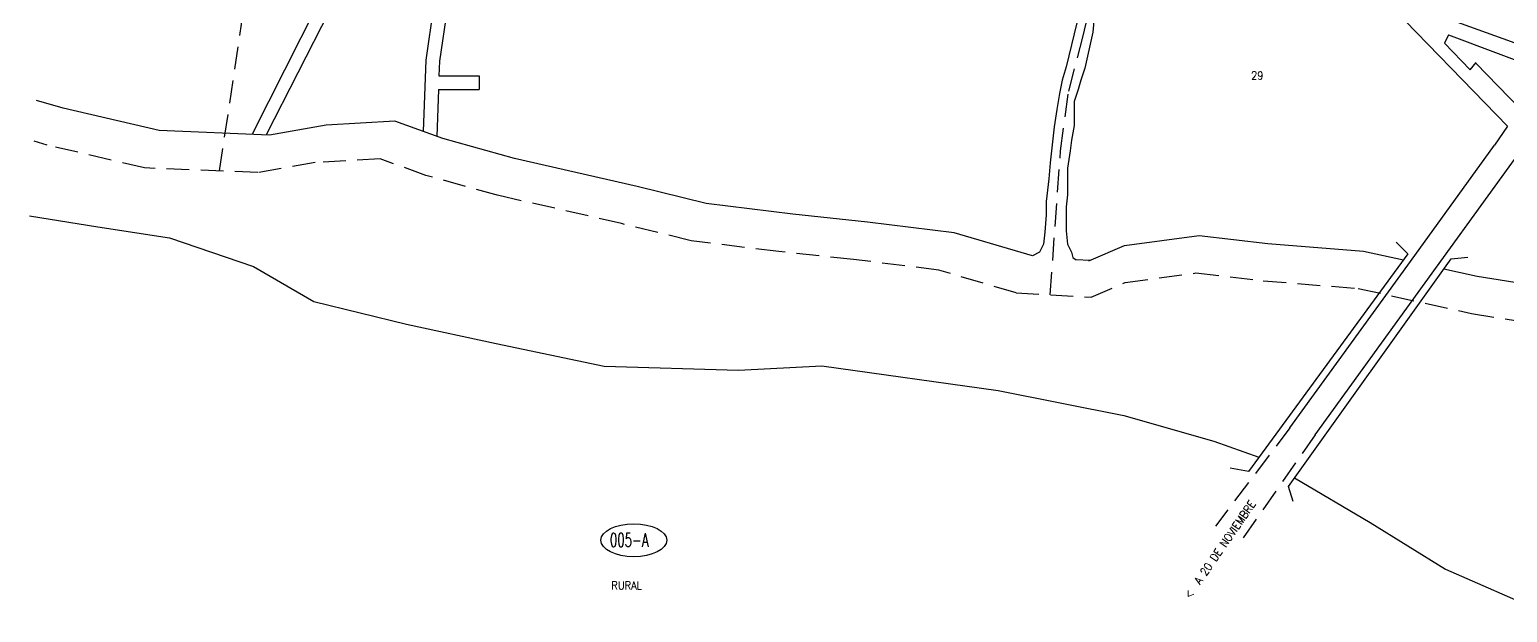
# Model space of a CAD drawing. Extents: x 518814 to 522207, y 1829203 to 1831578.
# Drawn here: x 518814 to 520107, y 1829441 to 1829952 of the extents above; entities that cross this region are included whole.
import ezdxf

# ---------------------------------------------------------------- set-up
doc = ezdxf.new("R2010")
doc.units = 0
doc.header["$LTSCALE"] = 80
doc.header["$MEASUREMENT"] = 0
doc.linetypes.add('HIDDEN', pattern=[0.375, 0.25, -0.125])
doc.layers.get('0').update_dxf_attribs({"linetype": 'CONTINUOUS'})
for name, color, linetype in [('4', 9, 'CONTINUOUS'), ('6', 10, 'HIDDEN'), ('9', 5, 'CONTINUOUS'), ('C', 1, 'CONTINUOUS'), ('D', 6, 'CONTINUOUS'), ('F', 15, 'CONTINUOUS')]:
    doc.layers.add(name, color=color, linetype=linetype)
doc.styles.add('ROMANS', font='romans', dxfattribs={"height": 7})

# ---------------------------------------------------------------- blocks, each defined once
blk = doc.blocks.new('ELL')
blk.add_circle((0, 0), 1)

msp = doc.modelspace()

# ---------------------------------------------------------------- linework, layer by layer
at = {"layer": '4', "color": 9, "linetype": 'HIDDEN'}
msp.add_line((518979.943278, 1829827.865077), (519097.21257, 1830608.378016), dxfattribs=at)
at = {"layer": '4', "linetype": 'HIDDEN'}
msp.add_line((519676.937525, 1829721.159791), (519742.656468, 1829717.430822), dxfattribs=at)
for points in [[(519706.780411, 1829719.466471), (519715.815812, 1829845.476983), (519722.920171, 1829897.795233), (519735.318151, 1829944.965266), (519750.108485, 1830007.834409), (519759.859655, 1830057.57855), (519790.38545, 1830115.44488), (519836.973866, 1830144.814257), (519886.427199, 1830155.946767), (519923.08269, 1830148.624302), (519970.725287, 1830102.290343), (520002.92323, 1830040.075519), (520003.257153, 1830039.536148)], [(519676.937525, 1829721.159791), (519609.298326, 1829741.123107), (519534.532479, 1829750.376738), (519469.16193, 1829757.299342), (519392.504014, 1829766.787151), (519331.649293, 1829781.760492), (519224.089555, 1829806.413058), (519160.492541, 1829824.005139), (519120.385878, 1829838.411417), (519063.50254, 1829835.144142), (519013.432714, 1829826.522193), (518914.357269, 1829830.494992), (518829.12519, 1829850.546337), (518817.685698, 1829853.839656)], [(519742.656468, 1829717.430822), (519772.274491, 1829730.258529), (519834.289775, 1829738.577837), (519893.162819, 1829731.730996), (519976.190094, 1829725.111999), (520075.266623, 1829703.098762), (520166.273578, 1829688.79899), (520264.185934, 1829656.818454), (520340.613281, 1829618.626415), (520436.436348, 1829590.799894), (520494.474509, 1829578.254976)]]:
    msp.add_lwpolyline(points, dxfattribs=at)
at = {"layer": '6', "linetype": 'CONTINUOUS'}
for p, q in [((519916.392039, 1829602.948909), (520021.898209, 1829748.638651)), ((519938.57259, 1829596.90639), (520044.675277, 1829743.577947))]:
    msp.add_line(p, q, dxfattribs=at)
at = {"layer": '6', "color": 10}
for p, q in [((519916.392039, 1829602.948909), (519851.46099, 1829517.058622)), ((519938.57259, 1829596.90639), (519870.195569, 1829499.156668))]:
    msp.add_line(p, q, dxfattribs=at)
at = {"layer": '9', "linetype": 'CONTINUOUS'}
for points in [[(519744.363041, 1830018.63619), (519742.903367, 1830013.524324), (519738.240071, 1829998.359696), (519737.074247, 1829993.693657), (519732.410951, 1829973.86299), (519730.079304, 1829957.531852), (519720.752712, 1829919.037027), (519717.25524, 1829907.371929), (519714.923592, 1829895.706831), (519712.591944, 1829881.708713), (519710.260296, 1829866.544085), (519706.762824, 1829835.048319), (519705.597, 1829821.050201), (519703.265352, 1829801.219534), (519703.265352, 1829789.554435), (519702.099529, 1829774.389807), (519700.933705, 1829763.891219), (519697.436233, 1829756.89216), (519691.404963, 1829753.443693)], [(519745.235015, 1829962.197891), (519744.069191, 1829949.366283), (519737.074247, 1829917.870518), (519733.576775, 1829907.371929), (519731.245127, 1829899.20636), (519727.747656, 1829888.707772), (519727.747656, 1829879.375693), (519727.747656, 1829873.543144), (519727.747656, 1829867.710594), (519725.416008, 1829854.878986), (519724.250184, 1829845.546908), (519721.918536, 1829830.38228), (519721.918536, 1829816.384162), (519721.918536, 1829807.052083), (519720.752712, 1829796.553494), (519720.752712, 1829775.556317), (519721.918536, 1829763.891219), (519725.416008, 1829756.89216), (519726.581832, 1829752.22612), (519729.327947, 1829750.067189)]]:
    msp.add_lwpolyline(points, dxfattribs=at)
at = {"layer": '9'}
for points in [[(519691.404963, 1829753.443693), (519622.820736, 1829773.685928), (519546.971995, 1829783.073587), (519481.601446, 1829789.996191), (519405.752705, 1829799.38385), (519345.494022, 1829814.210535), (519238.101657, 1829838.82474), (519175.196163, 1829856.225534), (519133.210699, 1829871.306676), (519073.206473, 1829867.860142), (519023.716789, 1829859.338093), (518927.057072, 1829863.214024), (518843.231548, 1829882.934469), (518819.877196, 1829889.657961)], [(518813.701483, 1829788.7208), (518873.400648, 1829778.915936), (518936.197089, 1829769.346522), (519009.653476, 1829744.259752), (519062.298886, 1829713.661255), (519143.51395, 1829693.904459), (519222.082203, 1829676.721771), (519316.349567, 1829657.14673), (519433.892963, 1829653.561608), (519506.949488, 1829657.189897), (519661.293779, 1829635.84047), (519771.260253, 1829613.873076), (519849.901208, 1829591.469469), (519889.39126, 1829577.284676)], [(519740.65494, 1829749.217127), (519771.798703, 1829762.705639), (519836.951146, 1829771.445795), (519897.100776, 1829764.450489), (519980.744545, 1829757.782344), (520015.857195, 1829749.980869)], [(519741.528129, 1829749.595309), (519729.327947, 1829750.067189)], [(520051.236342, 1829742.120182), (520080.26918, 1829735.669545), (520171.853381, 1829721.279072), (520271.52342, 1829688.724434), (520347.772021, 1829650.621717), (520442.148438, 1829623.215296), (520499.777397, 1829610.758826)], [(519920.610021, 1829559.379885), (519986.662951, 1829520.266847), (520052.506064, 1829479.408265), (520139.196505, 1829441.450952)]]:
    msp.add_lwpolyline(points, dxfattribs=at)
at = {"layer": 'F', "color": 15, "linetype": 'CONTINUOUS'}
for p, q in [((519974.719949, 1830003.398074), (520106.759882, 1829867.177092)), ((520026.767491, 1829971.23969), (520144.012062, 1829928.993824)), ((520055.309363, 1829947.060483), (520138.597604, 1829915.72784)), ((520118.344057, 1829881.991277), (520079.239606, 1829922.357866)), ((520044.675277, 1829743.577947), (520137.922, 1829872.478)), ((520021.898209, 1829748.638651), (520095.579522, 1829850.382573))]:
    msp.add_line(p, q, dxfattribs=at)
for points in [[(519239.816224, 1830121.689542), (519200.884167, 1830070.746293), (519187.001022, 1830046.821358), (519177.76732, 1830019.872748), (519167.228562, 1829971.665194), (519160.453516, 1829924.963231), (519158.136097, 1829862.353495)], [(519249.350734, 1830114.40304), (519210.881078, 1830064.064849), (519197.971321, 1830041.817363), (519189.343089, 1830016.635821), (519179.042925, 1829969.519667), (519172.42152, 1829923.876788), (519171.953838, 1829911.241408)], [(520055.309363, 1829947.060483), (520051.712656, 1829939.754512), (520074.144566, 1829916.24009), (520079.485497, 1829922.653114)], [(519171.509673, 1829899.241408), (519169.986756, 1829858.096748)], [(520106.759882, 1829867.177092), (520095.579522, 1829850.382573)], [(520009.584949, 1829765.488293), (520019.758154, 1829755.307843), (519880.239909, 1829564.788002), (519864.253444, 1829567.696702)], [(519919.479415, 1829538.609704), (519915.11947, 1829551.698853), (520057.544345, 1829750.944793), (520072.077496, 1829752.399143)]]:
    msp.add_lwpolyline(points, dxfattribs=at)
at = {"layer": 'F', "linetype": 'CONTINUOUS'}
for points in [[(519093.617185, 1830028.968724), (519008.342796, 1829859.95457)], [(519103.804851, 1830022.434174), (519020.767943, 1829859.456338)], [(519171.953838, 1829911.241408), (519207.153637, 1829911.241408)], [(519207.153637, 1829911.241408), (519207.153637, 1829899.241408)], [(519171.509673, 1829899.241408), (519207.153637, 1829899.241408)]]:
    msp.add_lwpolyline(points, dxfattribs=at)

# ---------------------------------------------------------------- block references
at = {"layer": '4', "color": 9, "xscale": 28.8, "yscale": 14.4, "zscale": 28.8}
msp.add_blockref('ELL', (519342.368942, 1829504.664711), dxfattribs=at)

# ---------------------------------------------------------------- texts
at = {"layer": '4', "color": 9, "style": 'ROMANS'}
for s, height, width, p in [('005-A', 12, 0.63, (519321.471606, 1829498.97635)), ('RURAL', 7, 0.9, (519322.782969, 1829461.582578))]:
    msp.add_text(s, height=height, dxfattribs=dict(at, width=width)).set_placement(p)
at = {"layer": 'C', "color": 1, "linetype": 'CONTINUOUS', "style": 'ROMANS', "width": 0.9}
msp.add_text('29', height=7, dxfattribs=at).set_placement((519882.514709, 1829907.888218))
at = {"layer": 'D', "color": 6, "linetype": 'CONTINUOUS', "style": 'ROMANS', "width": 0.9}
msp.add_text('<  A 20 DE NOVIEMBRE', height=7, rotation=55.383785, dxfattribs=at).set_placement((519829.357032, 1829452.894397))

doc.saveas('drawing.dxf')
